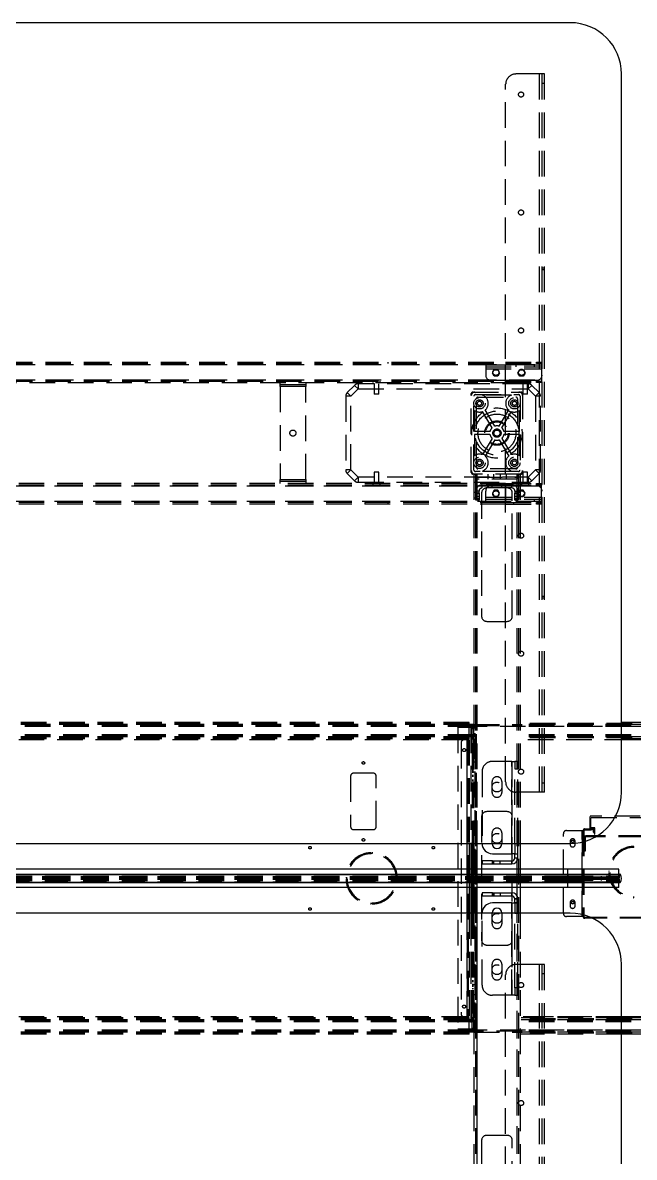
# Model space of a CAD drawing. Header units: millimetres. Extents: x -429 to 16771, y -1239 to 5751.
# Drawn here: x 6691 to 7287, y 578 to 1683 of the extents above; entities that cross this region are included whole.
import ezdxf

# ---------------------------------------------------------------- set-up
doc = ezdxf.new("R2010")
doc.units = ezdxf.units.MM
doc.header["$LTSCALE"] = 100
doc.linetypes.add('HIDDEN', pattern=[0.375, 0.25, -0.125])

msp = doc.modelspace()

# ---------------------------------------------------------------- linework, layer by layer
at = {"color": 7, "linetype": 'Continuous', "lineweight": -3}
for p, q in [((7225, 1683.4), (5525, 1683.4)), ((7275, 933.4), (7275, 1633.4)), ((7300, 1001.4), (7275, 1001.4)), ((7300, 999.4), (7275, 999.4)), ((7300, 987.4), (7275, 987.4)), ((7300, 985.4), (7275, 985.4)), ((7300, 984.4), (7275, 984.4)), ((5525, 883.4), (7225, 883.4)), ((7124.5, 858.4), (7124.5, 883.4)), ((7126.5, 883.4), (7126.5, 858.4)), ((7128.1, 883.4), (7128.1, 858.4)), ((7129.3, 883.4), (7129.3, 858.4)), ((7130.5, 883.4), (7130.5, 858.4)), ((7131, 883.4), (7131, 858.4)), ((7134, 883.4), (7134, 858.4)), ((7148.75, 883.15), (7148.75, 883.4)), ((7158.25, 883.4), (7158.25, 883.15)), ((7168, 873.4), (7168, 883.4)), ((7171, 883.2), (7171, 883.4)), ((7174, 883.2), (7171, 883.2)), ((7171, 883.2), (7171, 873.2)), ((7174, 883.2), (7174, 883.4)), ((7174, 873.2), (7174, 883.2)), ((7176, 883.4), (7176, 858.4)), ((7139, 866.4), (7139, 863.4)), ((7149, 866.4), (7139, 866.4)), ((7139, 863.4), (7149, 863.4)), ((7149, 873.4), (7168, 873.4)), ((7149, 863.4), (7149, 866.4)), ((7149, 866.4), (7168, 866.4)), ((7149, 863.4), (7168, 863.4)), ((7171, 873.4), (7168, 873.4)), ((7168, 866.4), (7168, 863.4)), ((7171, 873.2), (7174, 873.2)), ((7171, 869.4), (7171, 873.2)), ((7171, 869.4), (7174, 869.4)), ((7173, 866.09), (7173, 858.4)), ((7174, 869.4), (7174, 873.2)), ((7222.5, 858.4), (5527.5, 858.4)), ((6375, 853.4), (7222.5, 853.4)), ((6375, 853.17), (7222.5, 853.17)), ((7272.5, 858.4), (7222.5, 858.4)), ((7222.5, 853.4), (7222.5, 858.4)), ((7222.5, 853.4), (7222.5, 853.17)), ((7222.5, 853.4), (7273.5, 853.4)), ((7222.5, 853.17), (7222.5, 845.64)), ((7222.5, 853.17), (7273.92, 853.17)), ((7272.5, 853.4), (7272.5, 858.4)), ((6375, 845.64), (7222.5, 845.64)), ((6375, 845.4), (7222.5, 845.4)), ((7222.5, 845.64), (7273.92, 845.64)), ((7222.5, 845.64), (7222.5, 845.4)), ((7222.5, 845.4), (7273.5, 845.4)), ((7222.5, 840.4), (7222.5, 845.4)), ((7272.5, 840.4), (7272.5, 845.4)), ((7222.5, 840.4), (5527.5, 840.4)), ((7124.5, 815.4), (7124.5, 840.4)), ((7126.5, 840.4), (7126.5, 815.4)), ((7128.1, 840.4), (7128.1, 815.4)), ((7129.3, 840.4), (7129.3, 815.4)), ((7130.5, 840.4), (7130.5, 815.4)), ((7131, 840.4), (7131, 815.4)), ((7134, 840.4), (7134, 815.4)), ((7139, 835.4), (7139, 832.4)), ((7149, 835.4), (7139, 835.4)), ((7139, 832.4), (7149, 832.4)), ((7149, 832.4), (7149, 835.4)), ((7149, 835.4), (7168, 835.4)), ((7149, 832.4), (7168, 832.4)), ((7168, 832.4), (7168, 835.4)), ((7173, 840.4), (7173, 832.72)), ((7176, 840.4), (7176, 815.4)), ((7272.5, 840.4), (7222.5, 840.4)), ((7168, 825.4), (7149, 825.4)), ((7168, 825.4), (7171, 825.4)), ((7168, 815.4), (7168, 825.4)), ((7171, 829.4), (7174, 829.4)), ((7171, 825.6), (7171, 829.4)), ((7174, 825.6), (7171, 825.6)), ((7171, 825.6), (7171, 815.61)), ((7174, 825.6), (7174, 829.4)), ((7174, 815.61), (7174, 825.6)), ((7225, 815.4), (5525, 815.4)), ((7148.75, 815.4), (7148.75, 815.65)), ((7158.25, 815.65), (7158.25, 815.4)), ((7171, 815.61), (7174, 815.61)), ((7171, 815.4), (7171, 815.61)), ((7174, 815.4), (7174, 815.61)), ((7275, 65.4), (7275, 765.4)), ((7300, 714.4), (7275, 714.4)), ((7300, 713.4), (7275, 713.4)), ((7300, 711.4), (7275, 711.4)), ((7300, 699.4), (7275, 699.4)), ((7300, 697.4), (7275, 697.4))]:
    msp.add_line(p, q, dxfattribs=at)
at = {"color": 7, "linetype": 'HIDDEN', "lineweight": -3}
for p, q in [((7195, 1633.4), (7172, 1633.4)), ((7195, 933.4), (7195, 1633.4)), ((7200, 1633.4), (7195, 1633.4)), ((7195, 933.4), (7195, 1633.4)), ((7197.5, 933.4), (7197.5, 1633.4)), ((7200, 933.4), (7200, 1633.4)), ((7162, 943.4), (7162, 1623.4)), ((7197.5, 1624.55), (7200, 1624.55)), ((7200, 1443.98), (7197.5, 1443.98)), ((7197.5, 1442.83), (7200, 1442.83)), ((5553, 1350.15), (7197, 1350.15)), ((5553, 1350.15), (7197, 1350.15)), ((5588, 1352.65), (7162, 1352.65)), ((5588, 1351.15), (7162, 1351.15)), ((5588, 1350.15), (7162, 1350.15)), ((5588, 1350.15), (7162, 1350.15)), ((7024.5, 1352.65), (7024.5, 1351.15)), ((7047.5, 1351.15), (7047.5, 1352.65)), ((7142.5, 1349.9), (7142.5, 1345.9)), ((7142.5, 1349.9), (7197.5, 1349.9)), ((7162, 1352.65), (7192, 1352.65)), ((7162, 1351.15), (7192, 1351.15)), ((7162, 1335.15), (7162, 1350.15)), ((7169.5, 1352.65), (7169.5, 1351.15)), ((7172, 1349.9), (7172, 1347.9)), ((7190, 1347.9), (7190, 1349.9)), ((7192, 1351.15), (7192, 1352.65)), ((7192, 1352.65), (7197, 1352.65)), ((7197, 1351.15), (7192, 1351.15)), ((7192.5, 1351.15), (7192.5, 1352.65)), ((7197, 1352.65), (7197, 1351.15)), ((7197, 1351.15), (7197, 1350.15)), ((7197, 1350.15), (7197, 1335.15)), ((7142.5, 1347.9), (7197.5, 1347.9)), ((7142.5, 1345.9), (7197.5, 1345.9)), ((7142.5, 1345.9), (7142.5, 1339.9)), ((7142.5, 1345.9), (7197.5, 1345.9)), ((7142.5, 1345.9), (7197.5, 1345.9)), ((7142.5, 1345.9), (7197.5, 1345.9)), ((7149.03, 1341.9), (7150.77, 1344.9)), ((7150.77, 1338.9), (7149.03, 1341.9)), ((7150.77, 1344.9), (7154.23, 1344.9)), ((7154.23, 1338.9), (7150.77, 1338.9)), ((7154.23, 1344.9), (7155.96, 1341.9)), ((7155.96, 1341.9), (7154.23, 1338.9)), ((7174.03, 1341.9), (7175.77, 1344.9)), ((7175.77, 1338.9), (7174.03, 1341.9)), ((7175.77, 1344.9), (7179.23, 1344.9)), ((7179.23, 1338.9), (7175.77, 1338.9)), ((7179.23, 1344.9), (7180.96, 1341.9)), ((7180.96, 1341.9), (7179.23, 1338.9)), ((5553, 1335.15), (7197, 1335.15)), ((5553, 1335.15), (7197, 1335.15)), ((5588, 1335.15), (7162, 1335.15)), ((5588, 1335.15), (7162, 1335.15)), ((5588, 1334.15), (7162, 1334.15)), ((6585, 1332.65), (7162, 1332.65)), ((6942, 1328.65), (6942, 1332.65)), ((6942, 1330.65), (6967, 1330.65)), ((6967, 1328.65), (6942, 1328.65)), ((6942, 1328.65), (6942, 1238.15)), ((6967, 1328.65), (6942, 1328.65)), ((6967, 1332.65), (6967, 1328.65)), ((6967, 1238.15), (6967, 1328.65)), ((7014.53, 1329.94), (7007.46, 1322.87)), ((7014.53, 1329.94), (7018.07, 1326.4)), ((7183.93, 1331.4), (7018.07, 1331.4)), ((7018.07, 1331.4), (7018.07, 1326.4)), ((7032.5, 1334.15), (7032.5, 1332.65)), ((7033.6, 1331.4), (7033.6, 1321.4)), ((7038.4, 1321.4), (7038.4, 1331.4)), ((7039.5, 1332.65), (7039.5, 1334.15)), ((7147.5, 1334.9), (7192.5, 1334.9)), ((7162, 1334.15), (7192, 1334.15)), ((7162, 1332.65), (7192, 1332.65)), ((7177.5, 1334.15), (7177.5, 1332.65)), ((7178.6, 1331.4), (7178.6, 1321.4)), ((7183.4, 1321.4), (7183.4, 1331.4)), ((7183.93, 1331.4), (7183.93, 1326.4)), ((7187.46, 1329.94), (7183.93, 1326.4)), ((7184.5, 1332.65), (7184.5, 1334.15)), ((7194.53, 1322.87), (7187.46, 1329.94)), ((7192, 1332.65), (7192, 1334.15)), ((7192, 1334.15), (7197, 1334.15)), ((7197, 1332.65), (7192, 1332.65)), ((7197, 1335.15), (7197, 1334.15)), ((7197, 1334.15), (7197, 1332.65)), ((7006, 1319.33), (7006, 1247.47)), ((7011, 1319.33), (7006, 1319.33)), ((7007.46, 1322.87), (7011, 1319.33)), ((7011, 1319.33), (7018.07, 1326.4)), ((7011, 1247.47), (7011, 1319.33)), ((7018.07, 1326.4), (7183.93, 1326.4)), ((7038.4, 1321.4), (7033.6, 1321.4)), ((7128.5, 1244.9), (7128.5, 1321.9)), ((7130, 1323.4), (7177, 1323.4)), ((7131, 1247.4), (7131, 1319.4)), ((7132.5, 1320.9), (7174.5, 1320.9)), ((7133.5, 1249.9), (7133.5, 1316.9)), ((7135, 1318.4), (7172, 1318.4)), ((7167.63, 1320.4), (7139.37, 1320.4)), ((7173.5, 1316.9), (7173.5, 1249.9)), ((7176, 1319.4), (7176, 1247.4)), ((7178.5, 1321.9), (7178.5, 1244.9)), ((7183.4, 1321.4), (7178.6, 1321.4)), ((7183.93, 1326.4), (7191, 1319.33)), ((7194.53, 1322.87), (7191, 1319.33)), ((7196, 1319.33), (7191, 1319.33)), ((7191, 1319.33), (7191, 1247.47)), ((7196, 1247.47), (7196, 1319.33)), ((7131.5, 1305.53), (7131.5, 1284.9)), ((7151.34, 1290.06), (7142.02, 1305.94)), ((7155.66, 1290.06), (7164.97, 1305.94)), ((7175.5, 1284.9), (7175.5, 1305.53)), ((7148.75, 1288.54), (7139.44, 1304.43)), ((7158.25, 1288.54), (7167.56, 1304.43)), ((7146.66, 1284.9), (7131.5, 1284.9)), ((7153.5, 1286.4), (7153.5, 1286.94)), ((7175.5, 1284.9), (7160.34, 1284.9)), ((7146.66, 1281.9), (7131.5, 1281.9)), ((7131.5, 1281.9), (7131.5, 1261.28)), ((7148.75, 1278.26), (7139.44, 1262.38)), ((7151.34, 1276.75), (7142.02, 1260.86)), ((7155.66, 1276.75), (7164.97, 1260.86)), ((7158.25, 1278.26), (7167.56, 1262.38)), ((7175.5, 1281.9), (7160.34, 1281.9)), ((7175.5, 1261.28), (7175.5, 1281.9)), ((7011, 1247.47), (7006, 1247.47)), ((7011, 1247.47), (7007.46, 1243.94)), ((7007.46, 1243.94), (7014.53, 1236.87)), ((7018.07, 1240.4), (7011, 1247.47)), ((7018.07, 1240.4), (7014.53, 1236.87)), ((7183.93, 1240.4), (7018.07, 1240.4)), ((7018.07, 1240.4), (7018.07, 1235.4)), ((7038.4, 1245.4), (7033.6, 1245.4)), ((7033.6, 1245.4), (7033.6, 1235.4)), ((7038.4, 1235.4), (7038.4, 1245.4)), ((7177, 1243.4), (7130, 1243.4)), ((7131, 1243.4), (7131, 883.4)), ((7131, 1243.4), (7131, 883.4)), ((7131, 1243.4), (7131, 883.4)), ((7174.5, 1245.9), (7132.5, 1245.9)), ((7132.6, 1243.4), (7132.6, 455.4)), ((7133.5, 1240.4), (7133.5, 1243.4)), ((7133.5, 1240.4), (7173.5, 1240.4)), ((7133.5, 1238.4), (7133.5, 1240.4)), ((7134, 1243.4), (7134, 455.4)), ((7134, 1243.4), (7134, 455.4)), ((7134, 1243.4), (7134, 455.4)), ((7134, 1243.4), (7134, 883.4)), ((7172, 1248.4), (7135, 1248.4)), ((7139.37, 1246.4), (7167.63, 1246.4)), ((7144.5, 1243.4), (7144.5, 1238.4)), ((7150.1, 1243.4), (7150.1, 1238.4)), ((7156.9, 1238.4), (7156.9, 1243.4)), ((7162.5, 1243.4), (7162.5, 1238.4)), ((7173, 1243.4), (7173, 455.4)), ((7173, 1243.4), (7173, 455.4)), ((7173, 1243.4), (7173, 455.4)), ((7173, 1243.4), (7173, 866.09)), ((7173.5, 1240.4), (7173.5, 1243.4)), ((7173.5, 1240.4), (7173.5, 1238.4)), ((7174.4, 1243.4), (7174.4, 455.4)), ((7176, 1243.4), (7176, 883.4)), ((7183.4, 1245.4), (7178.6, 1245.4)), ((7178.6, 1245.4), (7178.6, 1235.4)), ((7183.4, 1235.4), (7183.4, 1245.4)), ((7191, 1247.47), (7183.93, 1240.4)), ((7183.93, 1240.4), (7187.46, 1236.87)), ((7183.93, 1240.4), (7183.93, 1235.4)), ((7187.46, 1236.87), (7194.53, 1243.94)), ((7196, 1247.47), (7191, 1247.47)), ((7191, 1247.47), (7194.53, 1243.94)), ((7197, 1231.65), (5553, 1231.65)), ((7197, 1231.65), (5553, 1231.65)), ((7162, 1232.65), (5588, 1232.65)), ((7162, 1231.65), (5588, 1231.65)), ((7162, 1231.65), (5588, 1231.65)), ((7162, 1234.15), (6585, 1234.15)), ((6942, 1238.15), (6967, 1238.15)), ((6942, 1234.15), (6942, 1238.15)), ((6942, 1238.15), (6967, 1238.15)), ((6967, 1236.15), (6942, 1236.15)), ((6967, 1238.15), (6967, 1234.15)), ((7018.07, 1235.4), (7183.93, 1235.4)), ((7032.5, 1234.15), (7032.5, 1232.65)), ((7039.5, 1232.65), (7039.5, 1234.15)), ((7173.5, 1238.4), (7133.5, 1238.4)), ((7139, 1229.9), (7139, 1232.9)), ((7168, 1232.9), (7139, 1232.9)), ((7139, 1229.9), (7139, 1232.9)), ((7168, 1229.9), (7139, 1229.9)), ((7147.5, 1231.9), (7192.5, 1231.9)), ((7148.75, 1229.9), (7148.75, 1232.9)), ((7150.77, 1227.9), (7149.03, 1224.9)), ((7154.23, 1227.9), (7150.77, 1227.9)), ((7155.96, 1224.9), (7154.23, 1227.9)), ((7158.25, 1229.9), (7158.25, 1232.9)), ((7162, 1234.15), (7192, 1234.15)), ((7162, 1232.65), (7192, 1232.65)), ((7162, 1231.65), (7162, 1216.65)), ((7168, 1229.9), (7168, 1232.9)), ((7168, 1229.9), (7168, 1232.9)), ((7175.77, 1227.9), (7174.03, 1224.9)), ((7179.23, 1227.9), (7175.77, 1227.9)), ((7177.5, 1234.15), (7177.5, 1232.65)), ((7180.96, 1224.9), (7179.23, 1227.9)), ((7184.5, 1232.65), (7184.5, 1234.15)), ((7192, 1232.65), (7192, 1234.15)), ((7192, 1234.15), (7197, 1234.15)), ((7197, 1232.65), (7192, 1232.65)), ((7197, 1234.15), (7197, 1232.65)), ((7197, 1231.65), (7197, 1232.65)), ((7197, 1216.65), (7197, 1231.65)), ((7197, 1216.65), (5553, 1216.65)), ((7197, 1216.65), (5553, 1216.65)), ((7162, 1216.65), (5588, 1216.65)), ((7162, 1216.65), (5588, 1216.65)), ((7132.6, 1225.4), (7131, 1225.4)), ((7131, 1220.4), (7132.6, 1220.4)), ((7136, 1226.9), (7133, 1226.9)), ((7133, 1224.97), (7133, 1226.9)), ((7136, 1226.9), (7133, 1226.9)), ((7133, 1224.97), (7136, 1224.97)), ((7133, 1221.44), (7133, 1224.97)), ((7136, 1224.97), (7133, 1224.97)), ((7136, 1224.15), (7133, 1224.15)), ((7133, 1221.65), (7136, 1221.65)), ((7136, 1221.44), (7133, 1221.44)), ((7133, 1219.37), (7133, 1221.44)), ((7133, 1221.44), (7136, 1221.44)), ((7133, 1219.37), (7136, 1219.37)), ((7133, 1217.9), (7133, 1219.37)), ((7136, 1219.37), (7133, 1219.37)), ((7136, 1217.9), (7133, 1217.9)), ((7136, 1224.97), (7136, 1226.9)), ((7136, 1224.97), (7136, 1221.44)), ((7136, 1221.44), (7136, 1219.37)), ((7136, 1219.37), (7136, 1217.9)), ((7138.5, 1224.9), (7138.5, 1104.9)), ((7142.5, 1220.9), (7142.5, 1226.9)), ((7142.5, 1220.9), (7197.5, 1220.9)), ((7142.5, 1216.9), (7142.5, 1220.9)), ((7142.5, 1220.9), (7197.5, 1220.9)), ((7142.5, 1220.9), (7197.5, 1220.9)), ((7142.5, 1220.9), (7197.5, 1220.9)), ((7142.5, 1218.9), (7197.5, 1218.9)), ((7142.5, 1216.9), (7197.5, 1216.9)), ((7149.03, 1224.9), (7150.77, 1221.9)), ((7150.77, 1221.9), (7154.23, 1221.9)), ((7154.23, 1221.9), (7155.96, 1224.9)), ((7168.5, 1104.9), (7168.5, 1224.9)), ((7171, 1226.9), (7174, 1226.9)), ((7171, 1226.9), (7171, 1224.97)), ((7171, 1226.9), (7174, 1226.9)), ((7171, 1224.97), (7174, 1224.97)), ((7171, 1221.44), (7171, 1224.97)), ((7174, 1224.97), (7171, 1224.97)), ((7174, 1224.15), (7171, 1224.15)), ((7171, 1221.65), (7174, 1221.65)), ((7174, 1221.44), (7171, 1221.44)), ((7171, 1219.37), (7171, 1221.44)), ((7171, 1221.44), (7174, 1221.44)), ((7171, 1219.37), (7174, 1219.37)), ((7171, 1217.9), (7171, 1219.37)), ((7174, 1219.37), (7171, 1219.37)), ((7174, 1217.9), (7171, 1217.9)), ((7172, 1218.9), (7172, 1216.9)), ((7174, 1226.9), (7174, 1224.97)), ((7174, 1224.97), (7174, 1221.44)), ((7174, 1221.44), (7174, 1219.37)), ((7174, 1219.37), (7174, 1217.9)), ((7174.03, 1224.9), (7175.77, 1221.9)), ((7176, 1225.4), (7174.4, 1225.4)), ((7174.4, 1220.4), (7176, 1220.4)), ((7175.77, 1221.9), (7179.23, 1221.9)), ((7179.23, 1221.9), (7180.96, 1224.9)), ((7190, 1216.9), (7190, 1218.9)), ((7197, 1215.65), (7197, 1216.65)), ((7162, 1215.65), (5588, 1215.65)), ((7162, 1214.15), (5588, 1214.15)), ((7024.5, 1215.65), (7024.5, 1214.15)), ((7047.5, 1214.15), (7047.5, 1215.65)), ((7162, 1215.65), (7192, 1215.65)), ((7162, 1214.15), (7192, 1214.15)), ((7169.5, 1215.65), (7169.5, 1214.15)), ((7192, 1214.15), (7192, 1215.65)), ((7192, 1215.65), (7197, 1215.65)), ((7197, 1214.15), (7192, 1214.15)), ((7192.5, 1214.15), (7192.5, 1215.65)), ((7197, 1215.65), (7197, 1214.15)), ((7200, 1123.98), (7197.5, 1123.98)), ((7197.5, 1122.83), (7200, 1122.83)), ((7143.5, 1099.9), (7163.5, 1099.9)), ((7130.5, 999.4), (5619.5, 999.4)), ((7130.5, 998.4), (5619.5, 998.4)), ((7130.5, 997.4), (5619.5, 997.4)), ((7130.5, 997.4), (5619.5, 997.4)), ((7130.5, 997.4), (5619.5, 997.4)), ((7130.5, 997.4), (5619.5, 997.4)), ((7126.5, 1001.4), (5623.5, 1001.4)), ((7126.5, 1000.4), (5623.5, 1000.4)), ((7126.5, 999.4), (5623.5, 999.4)), ((7126.5, 999.4), (5623.5, 999.4)), ((7115.5, 996.7), (7115.5, 997.9)), ((7115.5, 997.9), (7120.5, 997.9)), ((7120.5, 996.7), (7115.5, 996.7)), ((7128.1, 996.53), (7115.5, 996.53)), ((7115.5, 996.53), (7115.5, 702.28)), ((7120.5, 997.9), (7120.5, 996.7)), ((7120.5, 997.9), (7128.1, 997.9)), ((7120.5, 996.7), (7128.1, 996.7)), ((7123.5, 1001.4), (7123.5, 1000.4)), ((7126.5, 999.4), (7126.5, 1001.4)), ((7126.5, 987.4), (7126.5, 999.4)), ((7128.1, 996.7), (7128.1, 997.9)), ((7128.1, 997.9), (7128.1, 996.7)), ((7128.1, 996.53), (7128.1, 702.28)), ((7128.1, 996.53), (7128.1, 883.4)), ((7130.5, 995.5), (7129.3, 995.5)), ((7129.3, 985.4), (7129.3, 995.5)), ((7129.3, 995.5), (7130.5, 995.5)), ((7130.5, 999.4), (7130.5, 997.4)), ((7130.5, 997.4), (7130.5, 989.4)), ((7131, 999.4), (7178, 999.4)), ((7131, 998.4), (7178, 998.4)), ((7444, 997.4), (7131, 997.4)), ((7444, 997.4), (7131, 997.4)), ((7132.2, 703.3), (7132.2, 995.5)), ((7133.4, 702.28), (7133.4, 996.53)), ((7398, 1000.4), (7177, 1000.4)), ((7398, 999.4), (7177, 999.4)), ((7397, 999.4), (7178, 999.4)), ((7397, 998.4), (7178, 998.4)), ((7397, 997.4), (7178, 997.4)), ((7397, 997.4), (7178, 997.4)), ((7130.5, 989.4), (5619.5, 989.4)), ((7130.5, 989.4), (5619.5, 989.4)), ((7130.5, 988.4), (5619.5, 988.4)), ((7130.5, 987.4), (5619.5, 987.4)), ((7126.5, 987.4), (5623.5, 987.4)), ((7126.5, 987.4), (5623.5, 987.4)), ((7126.5, 986.4), (5623.5, 986.4)), ((7126.5, 985.4), (5623.5, 985.4)), ((7124.5, 984.4), (5625.5, 984.4)), ((7124.5, 984.4), (5625.5, 984.4)), ((7124.5, 984.4), (7121.5, 984.4)), ((7124.5, 986.4), (7124.5, 985.4)), ((7124.5, 984.4), (7124.5, 985.4)), ((7124.5, 984.4), (7126.5, 984.4)), ((7124.5, 714.4), (7124.5, 984.4)), ((7124.5, 984.4), (7124.5, 714.4)), ((7124.5, 984.4), (7124.5, 714.4)), ((7124.5, 883.4), (7124.5, 984.4)), ((7125.5, 984.4), (7125.5, 714.4)), ((7126.5, 985.4), (7126.5, 987.4)), ((7126.5, 984.4), (7126.5, 883.4)), ((7127.5, 988.4), (7127.5, 987.4)), ((7129.3, 985.4), (7130.5, 985.4)), ((7129.3, 980.4), (7129.3, 985.4)), ((7130.5, 989.4), (7130.5, 987.4)), ((7130.5, 985.4), (7130.5, 987.4)), ((7130.5, 985.4), (7130.5, 980.4)), ((7398, 987.4), (7177, 987.4)), ((7398, 986.4), (7177, 986.4)), ((7397, 989.4), (7178, 989.4)), ((7397, 989.4), (7178, 989.4)), ((7397, 988.4), (7178, 988.4)), ((7397, 987.4), (7178, 987.4)), ((7396, 984.4), (7179, 984.4)), ((7118.5, 981.4), (7118.5, 717.4)), ((7130.5, 980.4), (7129.3, 980.4)), ((7129.3, 980.4), (7129.3, 883.4)), ((7130.5, 980.4), (7130.5, 883.4)), ((7130.5, 962.9), (7129.3, 962.9)), ((7132.6, 962.7), (7131, 962.7)), ((7168, 963.4), (7149, 963.4)), ((7168, 963.4), (7171, 963.4)), ((7168, 963.4), (7168, 873.4)), ((7168, 883.4), (7168, 963.4)), ((7174, 963.4), (7171, 963.4)), ((7171, 963.4), (7171, 956.11)), ((7174, 956.11), (7174, 963.4)), ((7032.75, 951.9), (7013.75, 951.9)), ((7129.3, 959.15), (7130.5, 959.15)), ((7129.3, 959.15), (7130.5, 959.15)), ((7129.3, 956.65), (7130.5, 956.65)), ((7129.3, 956.65), (7130.5, 956.65)), ((7130.5, 954.4), (7129.3, 954.4)), ((7130.5, 953.4), (7129.3, 953.4)), ((7129.3, 952.9), (7130.5, 952.9)), ((7131, 953.1), (7132.6, 953.1)), ((7139, 953.4), (7139, 883.4)), ((7171, 956.11), (7174, 956.11)), ((7171, 883.4), (7171, 956.11)), ((7174, 883.4), (7174, 956.11)), ((7010.75, 948.9), (7010.75, 899.9)), ((7035.75, 899.9), (7035.75, 948.9)), ((7129.3, 949.9), (7130.5, 949.9)), ((7129.3, 948.9), (7130.5, 948.9)), ((7129.3, 945.4), (7130.5, 945.4)), ((7129.3, 944.41), (7130.5, 944.41)), ((7148.75, 933.15), (7148.75, 943.65)), ((7158.25, 943.65), (7158.25, 933.15)), ((7200, 942.25), (7197.5, 942.25)), ((7195, 933.4), (7172, 933.4)), ((7200, 933.4), (7195, 933.4)), ((7138.5, 909.4), (7138.5, 789.4)), ((7163.5, 914.4), (7143.5, 914.4)), ((7168.5, 789.4), (7168.5, 909.4)), ((7244, 909.55), (7244, 898.55)), ((7330.7, 909.85), (7244.3, 909.85)), ((7245.2, 899.05), (7245.2, 908.35)), ((7245.5, 908.65), (7329.5, 908.65)), ((7013.75, 896.9), (7032.75, 896.9)), ((7129.3, 899.4), (7130.5, 899.4)), ((7129.3, 898.4), (7130.5, 898.4)), ((7221.3, 895.95), (7236.7, 895.95)), ((7236.7, 895.95), (7236.7, 812.15)), ((7236.7, 895.95), (7238.3, 895.95)), ((7236.7, 812.15), (7236.7, 895.95)), ((7237.5, 895.95), (7237.5, 812.15)), ((7238.3, 895.95), (7238.3, 812.15)), ((7239.1, 897.55), (7239.1, 896.75)), ((7239.1, 897.55), (7245.5, 897.55)), ((7239.1, 896.75), (7245.5, 896.75)), ((7245, 897.55), (7247.6, 897.55)), ((7248.8, 898.75), (7245.5, 898.75)), ((7245.5, 896.75), (7245.5, 897.55)), ((7245.5, 897.55), (7245.5, 896.75)), ((7248.5, 896.75), (7245.5, 896.75)), ((7247.6, 897.55), (7248.5, 897.55)), ((7247.9, 897.25), (7247.9, 895.91)), ((7248.5, 897.55), (7248.5, 896.75)), ((7249.1, 892.75), (7249.1, 898.45)), ((7129.3, 889.4), (7130.5, 889.4)), ((7129.3, 889.4), (7130.5, 889.4)), ((7129.3, 889.4), (7130.5, 889.4)), ((7129.3, 889.4), (7130.5, 889.4)), ((7148.75, 883.4), (7148.75, 893.65)), ((7158.25, 893.65), (7158.25, 883.4)), ((7218.3, 815.15), (7218.3, 892.95)), ((7224.8, 885.45), (7224.8, 882.45)), ((7229.8, 882.45), (7229.8, 885.45)), ((7239.5, 888.75), (7238.5, 888.75)), ((7238.5, 888.75), (7238.5, 878.75)), ((7238.5, 888.75), (7239.5, 888.75)), ((7239.5, 888.75), (7238.5, 888.75)), ((7238.5, 888.75), (7239.5, 888.75)), ((7239.5, 888.75), (7239.5, 878.75)), ((7240.5, 890.75), (7240.5, 889.75)), ((7334.5, 890.75), (7240.5, 890.75)), ((7240.5, 889.75), (7240.5, 890.75)), ((7240.5, 890.75), (7240.5, 889.75)), ((7240.5, 889.75), (7240.5, 890.75)), ((7334.5, 889.75), (7240.5, 889.75)), ((7247.49, 894.72), (7247.9, 894.08)), ((7247.9, 894.08), (7248.73, 892.65)), ((7030.8, 873.4), (7030.8, 874.4)), ((7031.8, 873.4), (7031.8, 874.4)), ((7129.3, 874.9), (7130.5, 874.9)), ((7129.3, 873.9), (7130.5, 873.9)), ((7238.5, 878.75), (7239.5, 878.75)), ((7238.5, 875.75), (7238.5, 878.75)), ((7239.5, 878.75), (7238.5, 878.75)), ((7238.5, 878.75), (7239.5, 878.75)), ((7239.5, 878.75), (7238.5, 878.75)), ((7239.5, 875.75), (7238.5, 875.75)), ((7239.5, 878.75), (7239.5, 875.75)), ((7287, 879.55), (7287, 880.55)), ((7149, 866.4), (7149, 863.4)), ((7150.5, 863.4), (7150.5, 866.4)), ((7156.5, 863.4), (7156.5, 866.4)), ((7168, 863.4), (7168, 866.4)), ((7171, 873.4), (7174, 873.4)), ((7171, 869.4), (7174, 869.4)), ((7222.5, 853.19), (5527.5, 853.19)), ((7222.5, 853.17), (5527.5, 853.17)), ((6375, 853.19), (7222.5, 853.19)), ((7124.5, 840.4), (7124.5, 858.4)), ((7126.5, 858.4), (7126.5, 840.4)), ((7128.1, 858.4), (7128.1, 840.4)), ((7129.3, 858.4), (7129.3, 840.4)), ((7130.5, 854.4), (7129.3, 854.4)), ((7130.5, 858.4), (7130.5, 840.4)), ((7131, 858.4), (7131, 840.4)), ((7132.6, 854.2), (7131, 854.2)), ((7134, 858.4), (7134, 840.4)), ((7173, 858.4), (7173, 840.4)), ((7176, 858.4), (7176, 840.4)), ((7222.5, 851.4), (7222.5, 858.4)), ((7222.5, 853.19), (7222.5, 853.4)), ((7222.5, 853.4), (7222.5, 853.17)), ((7222.5, 853.19), (7222.5, 853.4)), ((7222.5, 851.4), (7222.5, 853.4)), ((7222.5, 853.19), (7273, 853.19)), ((7222.5, 850.32), (7222.5, 853.19)), ((7273, 853.19), (7222.5, 853.19)), ((7222.5, 850.85), (7222.5, 853.19)), ((7273.92, 853.17), (7222.5, 853.17)), ((7222.5, 853.17), (7222.5, 845.64)), ((7272.5, 851.4), (7272.5, 853.4)), ((7273.15, 850.32), (7273, 853.19)), ((7222.5, 850.65), (5527.5, 850.65)), ((7222.5, 850.65), (5527.5, 850.65)), ((7222.5, 850.65), (5527.5, 850.65)), ((7222.5, 850.32), (5527.5, 850.32)), ((7222.5, 850.15), (5527.5, 850.15)), ((7222.5, 850.15), (5527.5, 850.15)), ((7222.5, 848.65), (5527.5, 848.65)), ((7222.5, 848.65), (5527.5, 848.65)), ((7222.5, 848.49), (5527.5, 848.49)), ((7222.5, 848.15), (5527.5, 848.15)), ((7222.5, 848.15), (5527.5, 848.15)), ((7222.5, 848.15), (5527.5, 848.15)), ((7222.5, 845.64), (5527.5, 845.64)), ((7222.5, 845.61), (5527.5, 845.61)), ((6375, 851.4), (7222.5, 851.4)), ((6375, 850.85), (7222.5, 850.85)), ((7222.5, 850.85), (6375, 850.85)), ((7222.5, 850.85), (6375, 850.85)), ((7222.5, 850.85), (6375, 850.85)), ((6375, 850.84), (7222.5, 850.84)), ((6375, 850.84), (7222.5, 850.84)), ((6375, 850.65), (7222.5, 850.65)), ((6375, 850.65), (7222.5, 850.65)), ((6375, 850.65), (7222.5, 850.65)), ((6375, 850.37), (7222.5, 850.37)), ((6375, 850.32), (7222.5, 850.32)), ((6375, 850.15), (7222.5, 850.15)), ((6375, 850.15), (7222.5, 850.15)), ((6375, 850), (7222.5, 850)), ((6375, 849.97), (7222.5, 849.97)), ((6375, 849.97), (7222.5, 849.97)), ((6375, 849.95), (7222.5, 849.95)), ((6375, 849.95), (7222.5, 849.95)), ((7222.5, 848.85), (6375, 848.85)), ((7222.5, 848.85), (6375, 848.85)), ((6375, 848.83), (7222.5, 848.83)), ((6375, 848.83), (7222.5, 848.83)), ((6375, 848.8), (7222.5, 848.8)), ((6375, 848.65), (7222.5, 848.65)), ((6375, 848.65), (7222.5, 848.65)), ((6375, 848.49), (7222.5, 848.49)), ((6375, 848.44), (7222.5, 848.44)), ((6375, 848.15), (7222.5, 848.15)), ((6375, 848.15), (7222.5, 848.15)), ((6375, 848.15), (7222.5, 848.15)), ((6375, 847.97), (7222.5, 847.97)), ((6375, 847.97), (7222.5, 847.97)), ((6375, 847.96), (7222.5, 847.96)), ((6375, 847.95), (7222.5, 847.95)), ((6375, 847.95), (7222.5, 847.95)), ((6375, 847.95), (7222.5, 847.95)), ((6375, 847.4), (7222.5, 847.4)), ((6375, 845.61), (7222.5, 845.61)), ((7007.3, 849.9), (7006.3, 849.9)), ((7007.3, 848.9), (7006.3, 848.9)), ((7056.29, 849.9), (7055.29, 849.9)), ((7056.29, 848.9), (7055.29, 848.9)), ((7129.3, 850.65), (7130.5, 850.65)), ((7129.3, 850.65), (7130.5, 850.65)), ((7129.3, 848.15), (7130.5, 848.15)), ((7129.3, 848.15), (7130.5, 848.15)), ((7129.3, 844.4), (7130.5, 844.4)), ((7131, 844.6), (7132.6, 844.6)), ((7222.5, 851.4), (7272.5, 851.4)), ((7222.5, 850.85), (7222.5, 851.4)), ((7222.5, 850.85), (7222.5, 851.4)), ((7222.5, 850.84), (7222.5, 850.85)), ((7222.5, 850.85), (7222.5, 850.85)), ((7222.5, 850.85), (7261.93, 850.85)), ((7222.5, 850.85), (7222.5, 850.65)), ((7222.5, 850.85), (7222.5, 850.85)), ((7222.5, 850.84), (7266.9, 850.84)), ((7222.5, 849.97), (7222.5, 850.84)), ((7222.5, 850.84), (7264.4, 850.84)), ((7222.5, 849.97), (7222.5, 850.84)), ((7222.5, 849.97), (7222.5, 850.84)), ((7222.5, 850.84), (7222.5, 850.65)), ((7222.5, 849.97), (7222.5, 850.84)), ((7222.5, 850.84), (7222.5, 850.65)), ((7222.5, 850.37), (7222.5, 850.84)), ((7222.5, 849.97), (7222.5, 850.84)), ((7222.5, 850.84), (7222.5, 850.65)), ((7222.5, 850.32), (7222.5, 850.84)), ((7222.5, 849.97), (7222.5, 850.84)), ((7222.5, 850.84), (7222.5, 850.65)), ((7222.5, 850.84), (7222.5, 850.65)), ((7222.5, 850.37), (7222.5, 850.84)), ((7222.5, 850.65), (7222.5, 850)), ((7222.5, 850.65), (7267.18, 850.65)), ((7222.5, 850.65), (7264.68, 850.65)), ((7222.5, 850.65), (7222.5, 850.15)), ((7222.5, 850.65), (7262.18, 850.65)), ((7222.5, 850.65), (7222.5, 850.15)), ((7267.18, 850.65), (7222.5, 850.65)), ((7222.5, 850.65), (7222.5, 850)), ((7264.68, 850.65), (7222.5, 850.65)), ((7262.18, 850.65), (7222.5, 850.65)), ((7222.5, 850.65), (7222.5, 850.15)), ((7222.5, 850.65), (7222.5, 850.15)), ((7222.5, 850.37), (7260.41, 850.37)), ((7222.5, 848.85), (7222.5, 850.37)), ((7222.5, 848.85), (7222.5, 850.37)), ((7222.5, 850), (7222.5, 850.32)), ((7222.5, 850.32), (7273.15, 850.32)), ((7273.15, 850.32), (7222.5, 850.32)), ((7222.5, 850), (7222.5, 850.32)), ((7222.5, 850.15), (7264.68, 850.15)), ((7222.5, 850.15), (7262.18, 850.15)), ((7264.68, 850.15), (7222.5, 850.15)), ((7262.18, 850.15), (7222.5, 850.15)), ((7222.5, 850.15), (7222.5, 849.97)), ((7222.5, 850.15), (7222.5, 849.97)), ((7222.5, 850.15), (7222.5, 849.97)), ((7222.5, 850.15), (7222.5, 849.97)), ((7222.5, 850), (7272.85, 850)), ((7222.5, 849.97), (7264.95, 849.97)), ((7222.5, 849.95), (7222.5, 849.97)), ((7222.5, 849.97), (7262.45, 849.97)), ((7222.5, 849.97), (7222.5, 849.97)), ((7222.5, 849.95), (7264.88, 849.95)), ((7222.5, 849.95), (7262.38, 849.95)), ((7222.5, 848.85), (7222.5, 849.95)), ((7222.5, 848.85), (7222.5, 849.95)), ((7222.5, 848.83), (7222.5, 848.85)), ((7262.38, 848.85), (7222.5, 848.85)), ((7222.5, 847.97), (7222.5, 848.83)), ((7222.5, 848.83), (7264.97, 848.83)), ((7222.5, 848.83), (7262.47, 848.83)), ((7222.5, 847.97), (7222.5, 848.83)), ((7222.5, 847.97), (7222.5, 848.83)), ((7222.5, 847.97), (7222.5, 848.83)), ((7222.5, 848.83), (7222.5, 848.65)), ((7222.5, 847.97), (7222.5, 848.83)), ((7222.5, 848.83), (7222.5, 848.65)), ((7222.5, 848.44), (7222.5, 848.83)), ((7222.5, 848.83), (7222.5, 848.65)), ((7222.5, 847.97), (7222.5, 848.83)), ((7222.5, 848.83), (7222.5, 848.65)), ((7222.5, 848.44), (7222.5, 848.83)), ((7222.5, 848.49), (7222.5, 848.8)), ((7222.5, 848.8), (7272.85, 848.8)), ((7222.5, 848.8), (7222.5, 848.15)), ((7222.5, 848.8), (7222.5, 848.15)), ((7222.5, 848.49), (7222.5, 848.8)), ((7222.5, 848.65), (7264.68, 848.65)), ((7222.5, 848.65), (7222.5, 848.15)), ((7222.5, 848.65), (7262.18, 848.65)), ((7222.5, 848.65), (7222.5, 848.15)), ((7262.18, 848.65), (7222.5, 848.65)), ((7222.5, 848.65), (7222.5, 848.15)), ((7264.68, 848.65), (7222.5, 848.65)), ((7222.5, 848.65), (7222.5, 848.15)), ((7222.5, 848.49), (7273.15, 848.49)), ((7222.5, 845.61), (7222.5, 848.49)), ((7273.15, 848.49), (7222.5, 848.49)), ((7222.5, 847.97), (7222.5, 848.49)), ((7222.5, 848.44), (7260.41, 848.44)), ((7222.5, 847.97), (7222.5, 848.44)), ((7222.5, 847.97), (7222.5, 848.44)), ((7222.5, 848.15), (7267.18, 848.15)), ((7222.5, 848.15), (7264.68, 848.15)), ((7222.5, 848.15), (7262.18, 848.15)), ((7262.18, 848.15), (7222.5, 848.15)), ((7267.18, 848.15), (7222.5, 848.15)), ((7264.68, 848.15), (7222.5, 848.15)), ((7222.5, 848.15), (7222.5, 847.95)), ((7222.5, 848.15), (7222.5, 847.97)), ((7222.5, 848.15), (7222.5, 847.97)), ((7222.5, 848.15), (7222.5, 847.97)), ((7222.5, 848.15), (7222.5, 847.97)), ((7222.5, 848.15), (7222.5, 847.97)), ((7222.5, 847.95), (7222.5, 847.97)), ((7222.5, 847.97), (7266.89, 847.97)), ((7222.5, 847.97), (7264.39, 847.97)), ((7222.5, 847.96), (7261.91, 847.96)), ((7222.5, 847.95), (7222.5, 847.95)), ((7222.5, 847.4), (7222.5, 847.95)), ((7222.5, 847.4), (7222.5, 847.95)), ((7222.5, 847.95), (7222.5, 847.95)), ((7222.5, 845.61), (7222.5, 847.95)), ((7222.5, 847.4), (7272.5, 847.4)), ((7222.5, 840.4), (7222.5, 847.4)), ((7222.5, 845.4), (7222.5, 847.4)), ((7273.92, 845.64), (7222.5, 845.64)), ((7222.5, 845.64), (7222.5, 845.4)), ((7222.5, 845.4), (7222.5, 845.61)), ((7222.5, 845.61), (7273, 845.61)), ((7273, 845.61), (7222.5, 845.61)), ((7222.5, 845.4), (7222.5, 845.61)), ((7255.5, 847.4), (7255.5, 851.4)), ((7260.41, 850.37), (7261.93, 850.85)), ((7261.91, 847.96), (7260.41, 848.44)), ((7262.18, 850.65), (7262.18, 850.15)), ((7262.18, 848.65), (7262.18, 848.15)), ((7262.45, 849.97), (7264.4, 850.84)), ((7264.39, 847.97), (7262.47, 848.83)), ((7264.68, 850.65), (7264.68, 850.15)), ((7264.68, 848.65), (7264.68, 848.15)), ((7264.95, 849.97), (7266.9, 850.84)), ((7266.89, 847.97), (7264.97, 848.83)), ((7267.18, 850.65), (7267.18, 850)), ((7267.18, 848.8), (7267.18, 848.15)), ((7272.5, 845.4), (7272.5, 847.4)), ((7273, 845.61), (7273.15, 848.49)), ((7149, 835.4), (7149, 832.4)), ((7150.5, 835.4), (7150.5, 832.4)), ((7156.5, 835.4), (7156.5, 832.4)), ((7168, 832.4), (7168, 835.4)), ((7173, 832.72), (7173, 455.4)), ((7287, 830.56), (7287, 831.56)), ((7030.8, 824.41), (7030.8, 825.41)), ((7031.8, 824.41), (7031.8, 825.41)), ((7129.3, 824.9), (7130.5, 824.9)), ((7129.3, 823.9), (7130.5, 823.9)), ((7168, 825.4), (7168, 735.4)), ((7174, 829.4), (7171, 829.4)), ((7171, 825.4), (7174, 825.4)), ((7224.8, 825.65), (7224.8, 822.65)), ((7229.8, 822.65), (7229.8, 825.65)), ((7124.5, 714.4), (7124.5, 815.4)), ((7126.5, 815.4), (7126.5, 714.4)), ((7128.1, 815.4), (7128.1, 702.28)), ((7129.3, 815.4), (7129.3, 718.4)), ((7129.3, 809.4), (7130.5, 809.4)), ((7129.3, 809.4), (7130.5, 809.4)), ((7129.3, 809.4), (7130.5, 809.4)), ((7129.3, 809.4), (7130.5, 809.4)), ((7130.5, 815.4), (7130.5, 718.4)), ((7131, 815.4), (7131, 455.4)), ((7131, 815.4), (7131, 455.4)), ((7131, 815.4), (7131, 455.4)), ((7134, 815.4), (7134, 455.4)), ((7139, 745.4), (7139, 815.4)), ((7148.75, 805.15), (7148.75, 815.4)), ((7158.25, 815.4), (7158.25, 805.15)), ((7168, 735.4), (7168, 815.4)), ((7171, 742.7), (7171, 815.4)), ((7174, 742.7), (7174, 815.4)), ((7176, 815.4), (7176, 455.4)), ((7236.7, 812.15), (7221.3, 812.15)), ((7238.3, 812.15), (7236.7, 812.15)), ((7239.1, 811.35), (7239.1, 810.55)), ((7335.9, 811.35), (7239.1, 811.35)), ((7335.9, 810.55), (7239.1, 810.55)), ((7129.3, 800.4), (7130.5, 800.4)), ((7129.3, 799.4), (7130.5, 799.4)), ((7143.5, 784.4), (7163.5, 784.4)), ((7148.75, 755.15), (7148.75, 765.65)), ((7158.25, 765.65), (7158.25, 755.15)), ((7195, 765.4), (7172, 765.4)), ((7195, 65.4), (7195, 765.4)), ((7200, 765.4), (7195, 765.4)), ((7195, 65.4), (7195, 765.4)), ((7197.5, 65.4), (7197.5, 765.4)), ((7200, 65.4), (7200, 765.4)), ((7130.5, 754.4), (7129.3, 754.4)), ((7130.5, 753.4), (7129.3, 753.4)), ((7162, 75.4), (7162, 755.4)), ((7197.5, 756.55), (7200, 756.55)), ((7129.3, 749.9), (7130.5, 749.9)), ((7129.3, 748.9), (7130.5, 748.9)), ((7130.5, 745.9), (7129.3, 745.9)), ((7129.3, 745.4), (7130.5, 745.4)), ((7129.3, 744.41), (7130.5, 744.41)), ((7129.3, 742.15), (7130.5, 742.15)), ((7129.3, 742.15), (7130.5, 742.15)), ((7132.6, 745.7), (7131, 745.7)), ((7174, 742.7), (7171, 742.7)), ((7171, 742.7), (7171, 735.4)), ((7174, 735.4), (7174, 742.7)), ((7129.3, 739.65), (7130.5, 739.65)), ((7129.3, 739.65), (7130.5, 739.65)), ((7129.3, 735.9), (7130.5, 735.9)), ((7131, 736.1), (7132.6, 736.1)), ((7168, 735.4), (7149, 735.4)), ((7171, 735.4), (7168, 735.4)), ((7171, 735.4), (7174, 735.4)), ((7130.5, 711.4), (5619.5, 711.4)), ((7130.5, 710.4), (5619.5, 710.4)), ((7130.5, 709.4), (5619.5, 709.4)), ((7130.5, 709.4), (5619.5, 709.4)), ((7126.5, 713.4), (5623.5, 713.4)), ((7126.5, 712.4), (5623.5, 712.4)), ((7126.5, 711.4), (5623.5, 711.4)), ((7126.5, 711.4), (5623.5, 711.4)), ((7124.5, 714.4), (5625.5, 714.4)), ((7124.5, 714.4), (5625.5, 714.4)), ((7121.5, 714.4), (7124.5, 714.4)), ((7124.5, 713.4), (7124.5, 714.4)), ((7126.5, 714.4), (7124.5, 714.4)), ((7124.5, 713.4), (7124.5, 712.4)), ((7126.5, 711.4), (7126.5, 713.4)), ((7126.5, 699.4), (7126.5, 711.4)), ((7127.5, 711.4), (7127.5, 710.4)), ((7129.3, 718.4), (7130.5, 718.4)), ((7129.3, 713.4), (7129.3, 718.4)), ((7130.5, 713.4), (7129.3, 713.4)), ((7129.3, 703.3), (7129.3, 713.4)), ((7130.5, 718.4), (7130.5, 713.4)), ((7130.5, 711.4), (7130.5, 713.4)), ((7130.5, 711.4), (7130.5, 709.4)), ((7130.5, 709.4), (7130.5, 701.4)), ((7275, 713.4), (7177, 713.4)), ((7398, 712.4), (7177, 712.4)), ((7398, 711.4), (7177, 711.4)), ((7275, 711.4), (7177, 711.4)), ((7397, 711.4), (7178, 711.4)), ((7397, 710.4), (7178, 710.4)), ((7397, 709.4), (7178, 709.4)), ((7397, 709.4), (7178, 709.4)), ((7396, 714.4), (7179, 714.4)), ((7275, 714.4), (7179, 714.4)), ((7130.5, 701.4), (5619.5, 701.4)), ((7130.5, 701.4), (5619.5, 701.4)), ((7130.5, 701.4), (5619.5, 701.4)), ((7130.5, 701.4), (5619.5, 701.4)), ((7130.5, 700.4), (5619.5, 700.4)), ((7130.5, 699.4), (5619.5, 699.4)), ((7126.5, 699.4), (5623.5, 699.4)), ((7126.5, 699.4), (5623.5, 699.4)), ((7126.5, 698.4), (5623.5, 698.4)), ((7126.5, 697.4), (5623.5, 697.4)), ((7128.1, 702.28), (7115.5, 702.28)), ((7115.5, 700.9), (7115.5, 702.1)), ((7115.5, 702.1), (7120.5, 702.1)), ((7120.5, 700.9), (7115.5, 700.9)), ((7120.5, 702.1), (7120.5, 700.9)), ((7128.1, 702.1), (7120.5, 702.1)), ((7120.5, 700.9), (7128.1, 700.9)), ((7123.5, 698.4), (7123.5, 697.4)), ((7126.5, 697.4), (7126.5, 699.4)), ((7128.1, 700.9), (7128.1, 702.1)), ((7128.1, 700.9), (7128.1, 702.1)), ((7129.3, 703.3), (7130.5, 703.3)), ((7129.3, 703.3), (7130.5, 703.3)), ((7130.5, 701.4), (7130.5, 699.4)), ((7132.2, 703.3), (7131, 703.3)), ((7132.2, 703.3), (7131, 703.3)), ((7444, 701.4), (7131, 701.4)), ((7444, 701.4), (7131, 701.4)), ((7178, 700.4), (7131, 700.4)), ((7131, 699.4), (7178, 699.4)), ((7398, 699.4), (7177, 699.4)), ((7275, 699.4), (7177, 699.4)), ((7398, 698.4), (7177, 698.4)), ((7275, 697.4), (7177, 697.4)), ((7397, 701.4), (7178, 701.4)), ((7397, 701.4), (7178, 701.4)), ((7397, 700.4), (7178, 700.4)), ((7397, 699.4), (7178, 699.4)), ((7163.5, 598.9), (7143.5, 598.9)), ((7138.5, 593.9), (7138.5, 473.9)), ((7168.5, 473.9), (7168.5, 593.9))]:
    msp.add_line(p, q, dxfattribs=at)
at = {"color": 7, "linetype": 'HIDDEN', "lineweight": -3, "flags": 128}
msp.add_lwpolyline([(7153.5, 1286.94), (7154.85, 1286.67), (7156, 1285.91), (7156.77, 1284.76), (7157.04, 1283.4), (7156.77, 1282.05), (7156, 1280.9), (7154.85, 1280.13), (7153.5, 1279.86), (7152.14, 1280.13), (7150.99, 1280.9), (7150.23, 1282.05), (7149.96, 1283.4), (7150.23, 1284.76), (7150.99, 1285.91), (7152.14, 1286.67), (7153.5, 1286.94), (7153.5, 1286.94)], dxfattribs=at)
msp.add_lwpolyline([(7153.5, 1286.94), (7154.85, 1286.67), (7156, 1285.91), (7156.77, 1284.76), (7157.04, 1283.4), (7156.77, 1282.05), (7156, 1280.9), (7154.85, 1280.13), (7153.5, 1279.86), (7152.14, 1280.13), (7150.99, 1280.9), (7150.23, 1282.05), (7149.96, 1283.4), (7150.23, 1284.76), (7150.99, 1285.91), (7152.14, 1286.67), (7153.5, 1286.94), (7153.5, 1286.94)], dxfattribs=at)
at = {"color": 7, "linetype": 'HIDDEN', "lineweight": -3}
for centre, radius in [((7177, 1613.4), 2.5), ((7177, 1498.4), 2.5), ((7177, 1383.4), 2.5), ((7152.5, 1342.65), 3), ((7177.5, 1342.65), 3), ((7136.5, 1312.4), 5.5), ((7170.5, 1312.4), 5.5), ((7153.5, 1283.4), 24.5), ((7136.5, 1312.4), 3.5), ((7136.5, 1312.4), 2), ((7170.5, 1312.4), 3.5), ((7170.5, 1312.4), 2), ((7153.5, 1283.4), 21.5), ((7153.5, 1283.4), 18.5), ((7153.5, 1283.4), 11.9), ((7153.5, 1283.4), 11), ((6954.5, 1283.4), 3), ((7153.5, 1283.4), 4), ((7153.5, 1283.4), 3), ((7136.5, 1254.4), 5.5), ((7136.5, 1254.4), 3.5), ((7136.5, 1254.4), 2), ((7170.5, 1254.4), 5.5), ((7170.5, 1254.4), 3.5), ((7170.5, 1254.4), 2), ((7152.5, 1224.15), 3), ((7177.5, 1224.15), 3), ((7177, 1183.4), 2.5), ((7177, 1068.4), 2.5), ((7121.5, 974.4), 1.5), ((7023.25, 961.9), 1.25), ((7177, 953.4), 2.5), ((7153.5, 938.4), 4.8), ((7023.25, 886.9), 1.25), ((7153.5, 888.4), 4.8), ((7227.3, 885.45), 1.25), ((6971.1, 879.3), 1.25), ((7091.5, 879.3), 1.25), ((6971.1, 819.5), 1.25), ((7091.5, 819.5), 1.25), ((7227.3, 825.65), 1.25), ((7153.5, 810.4), 4.8), ((7153.5, 760.4), 4.8), ((7177, 745.4), 2.5), ((7121.5, 724.4), 1.5), ((7177, 630.4), 2.5)]:
    msp.add_circle(centre, radius, dxfattribs=at)
at = {"color": 7, "linetype": 'Continuous', "lineweight": -3}
for centre, radius, start, end in [((7225, 1633.4), 50, 0, 90), ((7225, 933.4), 50, 270, 0), ((7149, 883.4), 10, 180, 270), ((7153.5, 883.15), 4.75, 180, 0), ((7168, 869.4), 3, 270, 0), ((7168, 869.4), 6, 270, 0), ((7273.5, 852.9), 0.5, 31.89079, 90), ((7267.87, 849.4), 7.12, 328.10921, 31.89079), ((7273.5, 845.9), 0.5, 270, 328.10921), ((7168, 829.4), 6, 0, 90), ((7168, 829.4), 3, 0, 90), ((7149, 815.4), 10, 90, 180), ((7153.5, 815.65), 4.75, 0, 180), ((7225, 765.4), 50, 0, 90)]:
    msp.add_arc(centre, radius, start, end, dxfattribs=at)
at = {"color": 7, "linetype": 'HIDDEN', "lineweight": -3}
for centre, radius, start, end in [((7172, 1623.4), 10, 90, 180), ((7147.5, 1339.9), 5, 180, 270), ((7192.5, 1339.9), 5, 270, 0), ((7018.07, 1326.4), 5, 90, 135), ((7183.93, 1326.4), 5, 45, 90), ((7011, 1319.33), 5, 135, 180), ((7132, 1319.9), 3.5, 90, 180), ((7130, 1321.9), 1.5, 90, 180), ((7132.5, 1319.4), 1.5, 90, 180), ((7135, 1316.9), 1.5, 90, 180), ((7136.5, 1312.4), 8.5, 310.54337, 70.25008), ((7170.5, 1312.4), 8.5, 109.74992, 229.45663), ((7172, 1316.9), 1.5, 0, 90), ((7174.5, 1319.4), 1.5, 0, 90), ((7175, 1319.9), 3.5, 0, 90), ((7177, 1321.9), 1.5, 0, 90), ((7191, 1319.33), 5, 0, 45), ((7136.5, 1312.4), 8.5, 233.96812, 290.21488), ((7170.5, 1312.4), 8.5, 249.78512, 306.03188), ((7153.5, 1283.4), 7, 132.75275, 167.62637), ((7153.5, 1283.4), 7, 71.9945, 108.0055), ((7153.5, 1283.4), 7, 12.37363, 47.24725), ((7153.5, 1283.4), 7, 192.37363, 227.24725), ((7153.5, 1283.4), 7, 251.9945, 288.0055), ((7153.5, 1283.4), 7, 312.75275, 347.62637), ((7136.5, 1254.4), 8.5, 69.78512, 126.03188), ((7136.5, 1254.4), 8.5, 289.74992, 49.45663), ((7170.5, 1254.4), 8.5, 130.54337, 250.25008), ((7170.5, 1254.4), 8.5, 53.96812, 110.21488), ((7135, 1249.9), 1.5, 180, 270), ((7172, 1249.9), 1.5, 270, 0), ((7011, 1247.47), 5, 180, 225), ((7132, 1246.9), 3.5, 180, 270), ((7130, 1244.9), 1.5, 180, 270), ((7132.5, 1247.4), 1.5, 180, 270), ((7174.5, 1247.4), 1.5, 270, 0), ((7175, 1246.9), 3.5, 270, 0), ((7177, 1244.9), 1.5, 270, 0), ((7191, 1247.47), 5, 315, 0), ((7018.07, 1240.4), 5, 225, 270), ((7139, 1226.9), 6, 90, 180), ((7139, 1226.9), 3, 90, 180), ((7143.5, 1224.9), 5, 90, 180), ((7147.5, 1226.9), 5, 90, 180), ((7163.5, 1224.9), 5, 0, 90), ((7168, 1226.9), 6, 0, 90), ((7168, 1226.9), 3, 0, 90), ((7183.93, 1240.4), 5, 270, 315), ((7192.5, 1226.9), 5, 0, 90), ((7143.5, 1104.9), 5, 180, 270), ((7163.5, 1104.9), 5, 270, 0), ((7128.1, 995.5), 2.4, 0, 90), ((7128.1, 995.5), 1.2, 0, 90), ((7133.4, 995.5), 2.4, 90, 180), ((7133.4, 995.5), 1.2, 90, 180), ((7121.5, 981.4), 3, 90, 180), ((7149, 953.4), 10, 90, 180), ((7013.75, 948.9), 3, 90, 180), ((7032.75, 948.9), 3, 0, 90), ((7153.5, 943.65), 4.75, 0, 180), ((7172, 943.4), 10, 180, 270), ((7153.5, 933.15), 4.75, 180, 0), ((7143.5, 909.4), 5, 90, 180), ((7163.5, 909.4), 5, 0, 90), ((7013.75, 899.9), 3, 180, 270), ((7032.75, 899.9), 3, 270, 0), ((7153.5, 893.65), 4.75, 0, 180), ((7221.3, 892.95), 3, 90, 180), ((7239.1, 895.95), 1.6, 90, 180), ((7239.1, 895.95), 0.8, 90, 180), ((7245, 898.55), 1, 180, 270), ((7245.5, 899.05), 0.3, 180, 270), ((7248.16, 895.15), 0.8, 108.96557, 212.87479), ((7247.6, 897.25), 0.3, 0, 90), ((7248.8, 898.45), 0.3, 0, 90), ((7227.3, 885.45), 2.5, 0, 180), ((7240.5, 888.75), 2, 90, 180), ((7240.5, 888.75), 1, 90, 180), ((7248.9, 892.75), 0.2, 210, 0), ((7031.3, 849.4), 25, 91.14599, 178.85401), ((7031.3, 849.4), 25, 1.14599, 88.85401), ((7227.3, 882.45), 2.5, 180, 0), ((7287.5, 855.55), 25, 91.14599, 178.85401), ((7287.5, 855.55), 24, 91.19375, 178.80625), ((7031.3, 849.4), 24, 91.19375, 178.80625), ((7031.3, 849.4), 24, 1.19375, 88.80625), ((7287.5, 855.55), 25, 181.14599, 268.85401), ((7287.5, 855.55), 24, 181.19375, 268.80625), ((7273.2, 853.2), 0.2, 90, 183), ((7031.3, 849.4), 25, 181.14599, 268.85401), ((7031.3, 849.4), 24, 181.19375, 268.80625), ((7031.3, 849.4), 24, 271.19375, 358.80625), ((7031.3, 849.4), 25, 271.14599, 358.85401), ((7260.68, 849.4), 1, 105.38761, 254.61239), ((7261.98, 848.15), 0.2, 250.25575, 360), ((7261.98, 850.65), 0.2, 360, 105.38761), ((7262.38, 850.15), 0.2, 180, 291.69528), ((7262.38, 848.65), 0.2, 63.5573, 180), ((7264.48, 848.15), 0.2, 243.5573, 0), ((7264.48, 850.65), 0.2, 0, 111.69528), ((7264.88, 850.15), 0.2, 180, 289.79888), ((7264.88, 848.65), 0.2, 61.69102, 180), ((7266.98, 848.15), 0.2, 243.59038, 0), ((7266.98, 850.65), 0.2, 360, 111.69824), ((7272.85, 850.3), 0.3, 270, 3), ((7272.85, 848.5), 0.3, 357, 90), ((7273.2, 845.6), 0.2, 177, 270), ((7227.3, 825.65), 2.5, 0, 180), ((7227.3, 822.65), 2.5, 180, 0), ((7221.3, 815.15), 3, 180, 270), ((7239.1, 812.15), 1.6, 180, 270), ((7239.1, 812.15), 0.8, 180, 270), ((7153.5, 805.15), 4.75, 180, 0), ((7143.5, 789.4), 5, 180, 270), ((7163.5, 789.4), 5, 270, 0), ((7153.5, 765.65), 4.75, 0, 180), ((7172, 755.4), 10, 90, 180), ((7153.5, 755.15), 4.75, 180, 0), ((7149, 745.4), 10, 180, 270), ((7121.5, 717.4), 3, 180, 270), ((7128.1, 703.3), 2.4, 270, 0), ((7128.1, 703.3), 1.2, 270, 0), ((7133.4, 703.3), 2.4, 180, 270), ((7133.4, 703.3), 1.2, 180, 270), ((7143.5, 593.9), 5, 90, 180), ((7163.5, 593.9), 5, 0, 90)]:
    msp.add_arc(centre, radius, start, end, dxfattribs=at)
for points, knots in [([(7153.5, 1286.84), (7153.13, 1286.77), (7152.39, 1286.64), (7151.44, 1286), (7150.77, 1285.11), (7150.48, 1284.19), (7150.49, 1283.62), (7150.5, 1283.4)], [0, 0, 0, 0, 0.2206586, 0.4413257, 0.6618911, 0.8730032, 1, 1, 1, 1]), ([(7130.5, 995.5), (7130.47, 995.58), (7130.41, 995.73), (7129.97, 995.96), (7129.32, 996.19), (7128.65, 996.38), (7128.24, 996.49), (7128.1, 996.53)], [0, 0, 0, 0, 0.222483, 0.4449936, 0.6675043, 0.8900148, 1, 1, 1, 1]), ([(7129.3, 995.5), (7129.28, 995.6), (7129.23, 995.78), (7128.92, 996.05), (7128.53, 996.29), (7128.24, 996.45), (7128.1, 996.53)], [0, 0, 0, 0, 0.2867804, 0.5315635, 0.7762578, 1, 1, 1, 1]), ([(7133.4, 996.53), (7133.12, 996.45), (7132.56, 996.3), (7131.82, 996.07), (7131.28, 995.84), (7131.03, 995.65), (7131.01, 995.54), (7131, 995.5)], [0, 0, 0, 0, 0.222483, 0.4449936, 0.6675043, 0.8900148, 1, 1, 1, 1]), ([(7133.4, 996.53), (7133.22, 996.43), (7132.88, 996.25), (7132.49, 995.98), (7132.24, 995.74), (7132.21, 995.58), (7132.2, 995.5)], [0, 0, 0, 0, 0.2867804, 0.5315635, 0.7762578, 1, 1, 1, 1]), ([(7128.1, 702.28), (7128.38, 702.36), (7128.94, 702.51), (7129.68, 702.74), (7130.22, 702.96), (7130.47, 703.15), (7130.49, 703.27), (7130.5, 703.3)], [0, 0, 0, 0, 0.222483, 0.4449936, 0.6675043, 0.8900148, 1, 1, 1, 1]), ([(7128.1, 702.28), (7128.28, 702.38), (7128.61, 702.56), (7129.01, 702.82), (7129.25, 703.07), (7129.28, 703.23), (7129.3, 703.3)], [0, 0, 0, 0, 0.2867804, 0.5315635, 0.7762578, 1, 1, 1, 1]), ([(7131, 703.3), (7131.03, 703.23), (7131.08, 703.08), (7131.53, 702.85), (7132.18, 702.62), (7132.84, 702.43), (7133.26, 702.32), (7133.4, 702.28)], [0, 0, 0, 0, 0.222483, 0.4449936, 0.6675043, 0.8900148, 1, 1, 1, 1]), ([(7132.2, 703.3), (7132.22, 703.21), (7132.27, 703.02), (7132.58, 702.76), (7132.96, 702.52), (7133.26, 702.36), (7133.4, 702.28)], [0, 0, 0, 0, 0.2867804, 0.5315635, 0.7762578, 1, 1, 1, 1])]:
    msp.add_open_spline(points, degree=3, knots=knots, dxfattribs=at)

doc.saveas('drawing.dxf')
